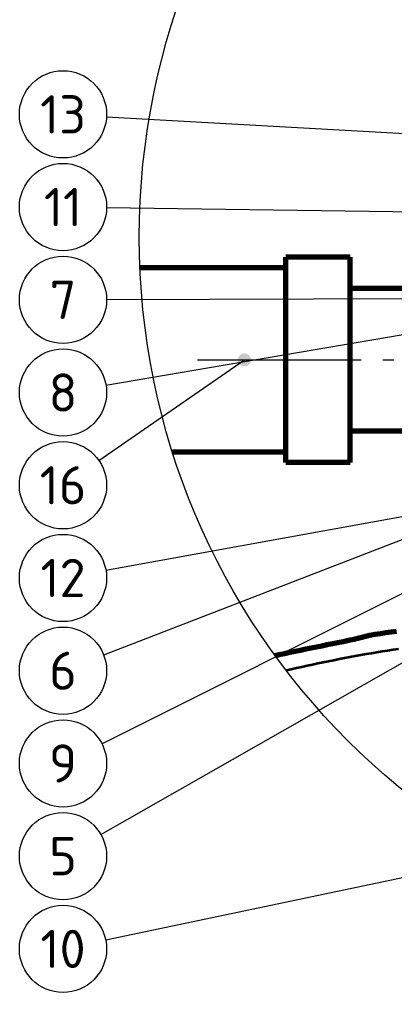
# Model space of a CAD drawing. Header units: millimetres. Extents: x 0 to 2208, y 0 to 420.
# Drawn here: x 740.4 to 774.8, y 256.5 to 345.7 of the extents above; entities that cross this region are included whole.
import ezdxf
from ezdxf.enums import TextEntityAlignment as Align

# ---------------------------------------------------------------- set-up
doc = ezdxf.new("R2010")
doc.units = ezdxf.units.MM
doc.linetypes.add('IRAM-E-TRAZOS', pattern=[5, 4, -1])
doc.linetypes.add('IRAM-F-TRAZO-PUNTO', pattern=[20, 15, -2, 1, -2])
for name, color, linetype, lineweight in [('01-VISIBLE', 7, 'CONTINUOUS', 70), ('02-OCULTA', 4, 'IRAM-E-TRAZOS', 35), ('03-EJE', 1, 'IRAM-F-TRAZO-PUNTO', 18), ('06-TEXTO', 7, 'CONTINUOUS', 25), ('08-FINA', 5, 'CONTINUOUS', 18)]:
    doc.layers.add(name, color=color, linetype=linetype, lineweight=lineweight)
doc.styles.add('ISO3098', font='isocpeur.ttf')

msp = doc.modelspace()

# ---------------------------------------------------------------- hatches: boundary and pattern name
at = {"layer": '08-FINA'}
h = msp.add_hatch(color=7, dxfattribs=at)
h.dxf.hatch_style = 1
edge = h.paths.add_edge_path()
edge.add_arc((761.067, 314.495), 0.6, 0, 360)

# ---------------------------------------------------------------- linework, layer by layer
at = {"layer": '01-VISIBLE'}
for points in [[(764.867, 305.095), (764.867, 305.603), (764.867, 306.111), (764.867, 306.619), (764.867, 307.127), (764.867, 307.636), (764.867, 308.144), (764.867, 308.652), (764.867, 309.16), (764.867, 309.668), (764.867, 310.176), (764.867, 310.684), (764.867, 311.192), (764.867, 311.7), (764.867, 312.209), (764.867, 312.717), (764.867, 313.225), (764.867, 313.733), (764.867, 314.241), (764.867, 314.749), (764.867, 315.257), (764.867, 315.765), (764.867, 316.273), (764.867, 316.781), (764.867, 317.29), (764.867, 317.798), (764.867, 318.306), (764.867, 318.814), (764.867, 319.322), (764.867, 319.83), (764.867, 320.338), (764.867, 320.846), (764.867, 321.354), (764.867, 321.863), (764.867, 322.371), (764.867, 322.879), (764.867, 323.387), (764.867, 323.895)], [(770.767, 323.895), (764.867, 323.895)], [(770.767, 305.095), (770.767, 305.603), (770.767, 306.111), (770.767, 306.619), (770.767, 307.127), (770.767, 307.636), (770.767, 308.144), (770.767, 308.652), (770.767, 309.16), (770.767, 309.668), (770.767, 310.176), (770.767, 310.684), (770.767, 311.192), (770.767, 311.7), (770.767, 312.209), (770.767, 312.717), (770.767, 313.225), (770.767, 313.733), (770.767, 314.241), (770.767, 314.749), (770.767, 315.257), (770.767, 315.765), (770.767, 316.273), (770.767, 316.781), (770.767, 317.29), (770.767, 317.798), (770.767, 318.306), (770.767, 318.814), (770.767, 319.322), (770.767, 319.83), (770.767, 320.338), (770.767, 320.846), (770.767, 321.354), (770.767, 321.863), (770.767, 322.371), (770.767, 322.879), (770.767, 323.387), (770.767, 323.895)], [(764.867, 322.945), (751.481, 322.945)], [(778.667, 321.045), (770.767, 321.045)], [(779.667, 307.945), (770.767, 307.945)], [(764.867, 306.045), (754.468, 306.045)], [(770.767, 305.095), (764.867, 305.095)], [(763.886, 287.394), (764.247, 287.476), (764.735, 287.584), (765.224, 287.69), (765.713, 287.794), (766.203, 287.896), (766.693, 287.997), (767.183, 288.096), (767.673, 288.195), (768.163, 288.294), (768.654, 288.392), (769.144, 288.49), (769.634, 288.59), (770.124, 288.689), (770.614, 288.789), (771.103, 288.893), (771.59, 289.007), (772.072, 289.141), (772.557, 289.262), (773.049, 289.35), (773.544, 289.425), (774.039, 289.494), (774.534, 289.561), (775.03, 289.626)]]:
    msp.add_lwpolyline(points, dxfattribs=at)
at = {"layer": '02-OCULTA'}
for points in [[(764.867, 323.895), (764.867, 323.387), (764.867, 322.879), (764.867, 322.371), (764.867, 321.863), (764.867, 321.354), (764.867, 320.846), (764.867, 320.338), (764.867, 319.83), (764.867, 319.322), (764.867, 318.814), (764.867, 318.306), (764.867, 317.798), (764.867, 317.29), (764.867, 316.781), (764.867, 316.273), (764.867, 315.765), (764.867, 315.257), (764.867, 314.749), (764.867, 314.241), (764.867, 313.733), (764.867, 313.225), (764.867, 312.717), (764.867, 312.209), (764.867, 311.7), (764.867, 311.192), (764.867, 310.684), (764.867, 310.176), (764.867, 309.668), (764.867, 309.16), (764.867, 308.652), (764.867, 308.144), (764.867, 307.636), (764.867, 307.127), (764.867, 306.619), (764.867, 306.111), (764.867, 305.603), (764.867, 305.095)], [(770.767, 323.895), (770.767, 323.387), (770.767, 322.879), (770.767, 322.371), (770.767, 321.863), (770.767, 321.354), (770.767, 320.846), (770.767, 320.338), (770.767, 319.83), (770.767, 319.322), (770.767, 318.814), (770.767, 318.306), (770.767, 317.798), (770.767, 317.29), (770.767, 316.781), (770.767, 316.273), (770.767, 315.765), (770.767, 315.257), (770.767, 314.749), (770.767, 314.241), (770.767, 313.733), (770.767, 313.225), (770.767, 312.717), (770.767, 312.209), (770.767, 311.7), (770.767, 311.192), (770.767, 310.684), (770.767, 310.176), (770.767, 309.668), (770.767, 309.16), (770.767, 308.652), (770.767, 308.144), (770.767, 307.636), (770.767, 307.127), (770.767, 306.619), (770.767, 306.111), (770.767, 305.603), (770.767, 305.095)], [(764.867, 306.045), (764.867, 306.557), (764.867, 307.069), (764.867, 307.581), (764.867, 308.093), (764.867, 308.606), (764.867, 309.118), (764.867, 309.63), (764.867, 310.142), (764.867, 310.654), (764.867, 311.166), (764.867, 311.678), (764.867, 312.19), (764.867, 312.703), (764.867, 313.215), (764.867, 313.727), (764.867, 314.239), (764.867, 314.751), (764.867, 315.263), (764.867, 315.775), (764.867, 316.287), (764.867, 316.8), (764.867, 317.312), (764.867, 317.824), (764.867, 318.336), (764.867, 318.848), (764.867, 319.36), (764.867, 319.872), (764.867, 320.384), (764.867, 320.897), (764.867, 321.409), (764.867, 321.921), (764.867, 322.433), (764.867, 322.945)], [(764.867, 322.945), (764.867, 322.433), (764.867, 321.921), (764.867, 321.409), (764.867, 320.897), (764.867, 320.384), (764.867, 319.872), (764.867, 319.36), (764.867, 318.848), (764.867, 318.336), (764.867, 317.824), (764.867, 317.312), (764.867, 316.8), (764.867, 316.287), (764.867, 315.775), (764.867, 315.263), (764.867, 314.751), (764.867, 314.239), (764.867, 313.727), (764.867, 313.215), (764.867, 312.703), (764.867, 312.19), (764.867, 311.678), (764.867, 311.166), (764.867, 310.654), (764.867, 310.142), (764.867, 309.63), (764.867, 309.118), (764.867, 308.606), (764.867, 308.093), (764.867, 307.581), (764.867, 307.069), (764.867, 306.557), (764.867, 306.045)], [(770.767, 307.945), (770.767, 308.449), (770.767, 308.953), (770.767, 309.457), (770.767, 309.96), (770.767, 310.464), (770.767, 310.968), (770.767, 311.472), (770.767, 311.976), (770.767, 312.48), (770.767, 312.983), (770.767, 313.487), (770.767, 313.991), (770.767, 314.495), (770.767, 314.999), (770.767, 315.503), (770.767, 316.007), (770.767, 316.51), (770.767, 317.014), (770.767, 317.518), (770.767, 318.022), (770.767, 318.526), (770.767, 319.03), (770.767, 319.533), (770.767, 320.037), (770.767, 320.541), (770.767, 321.045)], [(770.767, 321.045), (770.767, 320.541), (770.767, 320.037), (770.767, 319.533), (770.767, 319.03), (770.767, 318.526), (770.767, 318.022), (770.767, 317.518), (770.767, 317.014), (770.767, 316.51), (770.767, 316.007), (770.767, 315.503), (770.767, 314.999), (770.767, 314.495), (770.767, 313.991), (770.767, 313.487), (770.767, 312.983), (770.767, 312.48), (770.767, 311.976), (770.767, 311.472), (770.767, 310.968), (770.767, 310.464), (770.767, 309.96), (770.767, 309.457), (770.767, 308.953), (770.767, 308.449), (770.767, 307.945)], [(775.196, 287.99), (774.701, 287.914), (774.206, 287.835), (773.711, 287.755), (773.217, 287.673), (772.723, 287.589), (772.23, 287.504), (771.736, 287.416), (771.243, 287.327), (770.751, 287.235), (770.258, 287.142), (769.766, 287.047), (769.275, 286.95), (768.784, 286.852), (768.293, 286.751), (767.802, 286.649), (767.312, 286.544), (766.823, 286.438), (766.333, 286.33), (765.845, 286.22), (765.356, 286.108), (764.922, 286.007)]]:
    msp.add_lwpolyline(points, dxfattribs=at)
at = {"layer": '03-EJE'}
msp.add_lwpolyline([(756.767, 314.495), (817.667, 314.495)], dxfattribs=at)
at = {"layer": '08-FINA'}
for p, q in [((748.41, 336.776), (779.307, 335.045)), ((748.416, 328.446), (785.937, 327.935)), ((748.36, 312.174), (792.667, 319.745)), ((748.417, 320.016), (792.717, 320.19)), ((747.708, 305.273), (761.067, 314.495)), ((748.148, 287.442), (796.667, 306.195)), ((748.353, 295.213), (809.267, 306.245)), ((747.993, 279.291), (796.667, 303.662)), ((747.893, 270.979), (796.667, 298.745)), ((748.331, 261.321), (796.667, 271.462))]:
    msp.add_line(p, q, dxfattribs=at)
for centre, radius in [((816.667, 325.75), 65.25), ((744.417, 337), 4), ((744.417, 328.5), 4), ((744.417, 320), 4), ((744.417, 311.5), 4), ((744.417, 303), 4), ((744.417, 294.5), 4), ((744.417, 286), 4), ((744.417, 277.5), 4), ((744.417, 269), 4), ((744.417, 260.5), 4)]:
    msp.add_circle(centre, radius, dxfattribs=at)

# ---------------------------------------------------------------- texts
at = {"layer": '06-TEXTO', "style": 'ISO3098'}
for s, p in [('13', (744.417, 337)), ('11', (744.417, 328.5)), ('7', (744.417, 320)), ('8', (744.417, 311.5)), ('16', (744.417, 303)), ('12', (744.417, 294.5)), ('6', (744.417, 286)), ('9', (744.417, 277.5)), ('5', (744.417, 269)), ('10', (744.417, 260.5))]:
    msp.add_text(s, height=3.5, dxfattribs=at).set_placement(p, align=Align.MIDDLE_CENTER)

doc.saveas('drawing.dxf')
